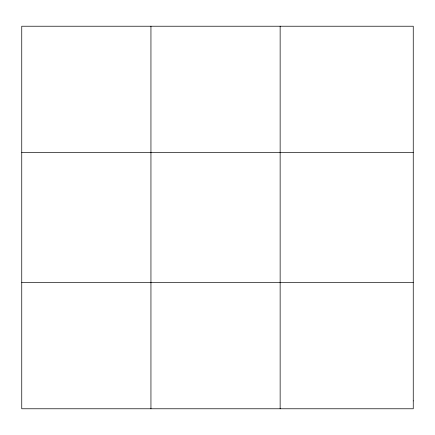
<?xml version="1.0" encoding="UTF-8"?>
<svg xmlns="http://www.w3.org/2000/svg" width="435" height="435" viewBox="0 0 435 435"><rect width="100%" height="100%" fill="white"/><g stroke="black" fill="none" stroke-linecap="round" stroke-linejoin="round"><path stroke-width="0.65" d="M150.945 26.225L150.945 408.775M280.14 26.225L280.14 408.775M21.75 152.467L413.25 152.467M21.75 282.532L413.25 282.532M413.25 400.885L413.25 408.775L21.75 408.775L21.75 26.225L413.25 26.225L413.25 400.885"/></g></svg>
